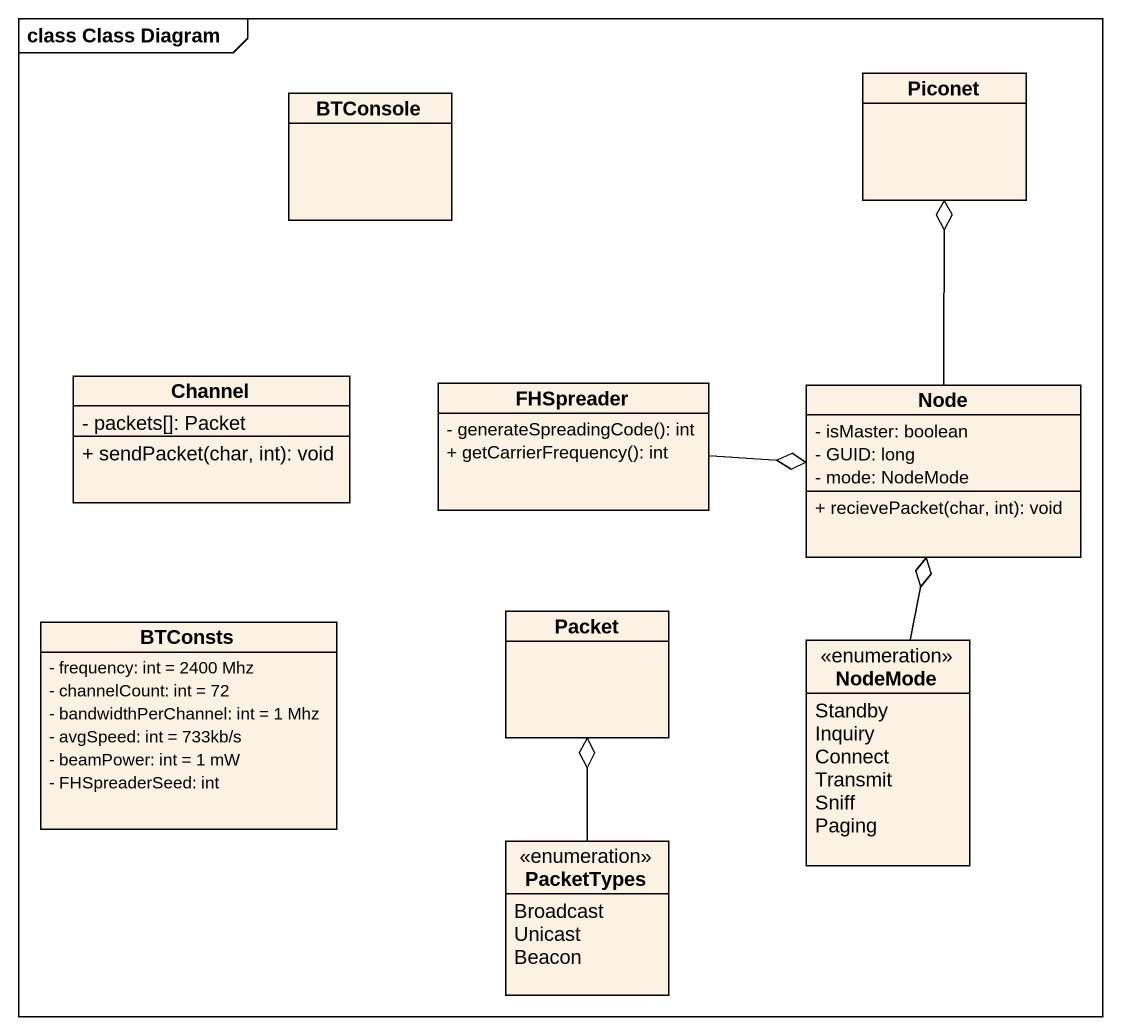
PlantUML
@startuml
mainframe class Class Diagram
hide circle
hide empty members
skinparam classAttributeIconSize 0
class BTConsole
class Piconet
class Channel {
  - packets[]: Packet
  + sendPacket(char, int): void
}
class FHSpreader {
  - generateSpreadingCode(): int
  + getCarrierFrequency(): int
}
class "Node" as Node_ {
  - isMaster: boolean
  - GUID: long
  - mode: NodeMode
  + recievePacket(char, int): void
}
class BTConsts {
  - frequency: int = 2400 Mhz
  - channelCount: int = 72
  - bandwidthPerChannel: int = 1 Mhz
  - avgSpeed: int = 733kb/s
  - beamPower: int = 1 mW
  - FHSpreaderSeed: int
}
class Packet
enum NodeMode {
  Standby
  Inquiry
  Connect
  Transmit
  Sniff
  Paging
}
enum PacketTypes {
  Broadcast
  Unicast
  Beacon
}
FHSpreader -right-o Node_
Node_ -up-o Piconet
NodeMode -up-o Node_
PacketTypes -up-o Packet
@enduml
